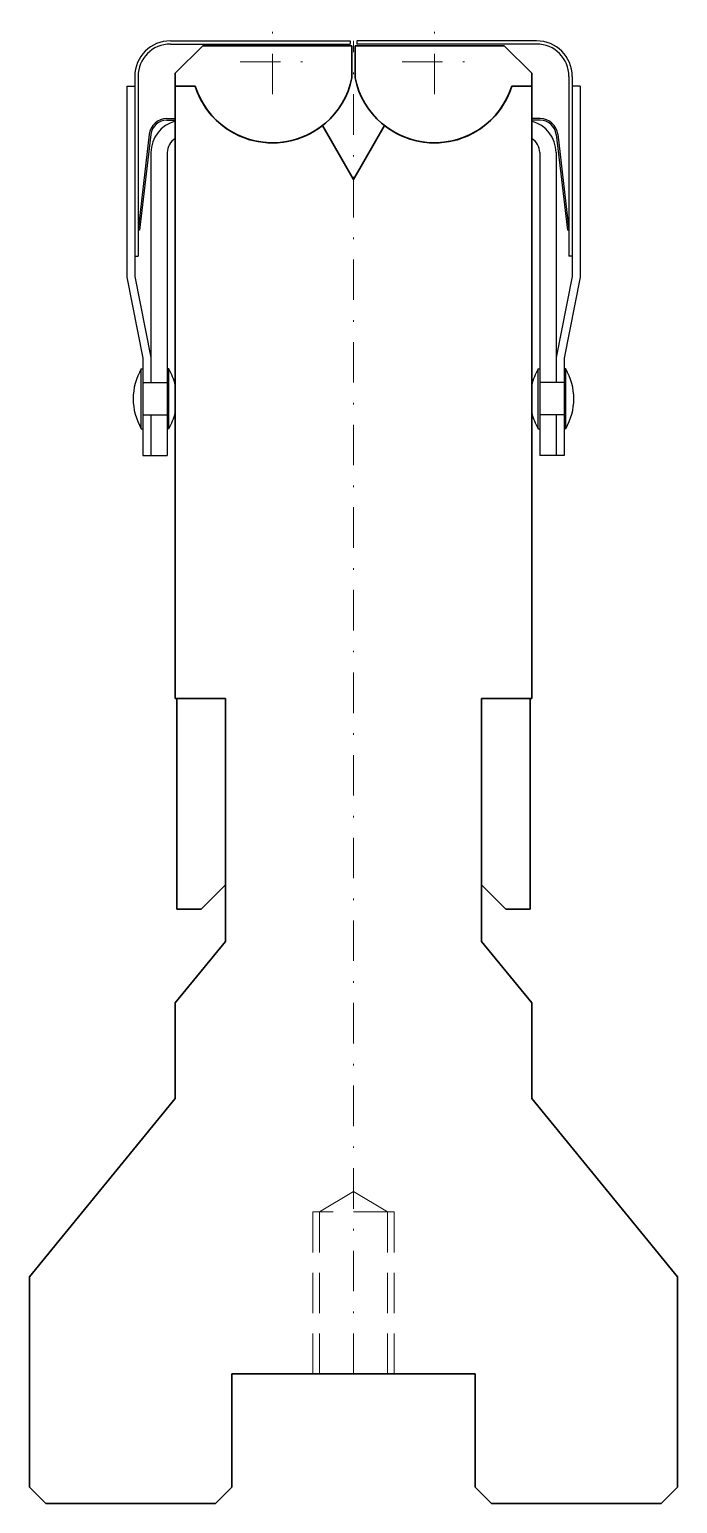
# Model space of a CAD drawing. Header units: millimetres. Extents: x -20 to 20, y -90.3 to 0.7.
import ezdxf

# ---------------------------------------------------------------- set-up
doc = ezdxf.new("R2010")
doc.units = ezdxf.units.MM
doc.header["$LTSCALE"] = 5
for name, pattern in [('AUSGEZOGEN', [0]), ('DASHDOT', [1, 0.5, -0.25, 0, -0.25]), ('DASHED', [0.75, 0.5, -0.25])]:
    doc.linetypes.add(name, pattern=pattern)
doc.layers.add('2', color=7, linetype='Continuous')
doc.layers.add('Layer10', color=96, linetype='Continuous', true_color=0x008000)

# ---------------------------------------------------------------- blocks, each defined once
blk = doc.blocks.new('BLKF030_002_nNn01')
at = {"layer": '2', "color": 7, "linetype": 'AUSGEZOGEN', "lineweight": 35}
for p, q in [((9.3, -0.3), (0.1, -0.3)), ((0.1, -0.3), (0.1, -2.295)), ((9.3, -0.3), (11, -2)), ((11, -2), (11, -2.8)), ((11, -2.8), (9.77, -2.8))]:
    blk.add_line(p, q, dxfattribs=at)
blk.add_arc((5, -1.3), 5, 191.47834, 342.5424, dxfattribs=at)
blk = doc.blocks.new('BLKF031_002_nNn02')
at = {"layer": '2', "color": 7, "linetype": 'AUSGEZOGEN', "lineweight": 35}
for p, q in [((-9.3, -0.3), (-11, -2)), ((-9.3, -0.3), (-0.1, -0.3)), ((-0.1, -0.3), (-0.1, -2.295)), ((-11, -2), (-11, -2.8)), ((-11, -2.8), (-9.77, -2.8))]:
    blk.add_line(p, q, dxfattribs=at)
blk.add_arc((-5, -1.3), 5, 197.4576, 348.52166, dxfattribs=at)
blk = doc.blocks.new('BLKF046_002_nNn03')
at = {"layer": 'Layer10', "color": 96, "linetype": 'AUSGEZOGEN', "lineweight": 25, "true_color": 0x008000}
for p, q in [((12.5, -6.9), (12.5, -21.1)), ((12.5, -23.1), (12.5, -25.6)), ((12.5, -25.6), (11.5, -25.6))]:
    blk.add_line(p, q, dxfattribs=at)
blk.add_arc((10.5, -6.9), 2, 0, 75.52249, dxfattribs=at)
blk = doc.blocks.new('BLKF047_nNn04')
at = {"layer": 'Layer10', "color": 96, "linetype": 'AUSGEZOGEN', "lineweight": 25, "true_color": 0x008000}
for p, q in [((-12.5, -6.9), (-12.5, -21.1)), ((-12.5, -23.1), (-12.5, -25.6)), ((-12.5, -25.6), (-11.5, -25.6))]:
    blk.add_line(p, q, dxfattribs=at)
blk.add_arc((-10.5, -6.9), 2, 104.47751, 180, dxfattribs=at)
blk = doc.blocks.new('WBP230-00-01üFWBP230-50-200ÄdùlÉ}üFUKBüFA2üF20141010_001_001_nNn00')
at = {"layer": '2', "color": 7, "linetype": 'AUSGEZOGEN', "lineweight": 35}
for p, q in [((-11, -2.8), (-11, -40.6)), ((11, -2.8), (11, -40.6)), ((-1.918, -5.237), (0, -8.56)), ((1.918, -5.237), (0, -8.56)), ((-11, -40.6), (-7.9, -40.6)), ((-10.9, -40.6), (-10.9, -53.6)), ((-7.9, -40.6), (-7.9, -55.6)), ((7.9, -40.6), (11, -40.6)), ((7.9, -40.6), (7.9, -55.6)), ((10.9, -40.6), (10.9, -53.6)), ((-9.4, -53.6), (-7.9, -52.1)), ((9.4, -53.6), (7.9, -52.1)), ((-9.4, -53.6), (-10.9, -53.6)), ((9.4, -53.6), (10.9, -53.6)), ((-11, -59.389), (-7.9, -55.6)), ((11, -59.389), (7.9, -55.6)), ((-11, -59.389), (-11, -65.3)), ((11, -59.389), (11, -65.3)), ((-20, -76.3), (-11, -65.3)), ((20, -76.3), (11, -65.3)), ((-20, -76.3), (-20, -89.3)), ((20, -76.3), (20, -89.3)), ((-7.51, -82.3), (-7.51, -89.3)), ((-7.51, -82.3), (7.51, -82.3)), ((7.51, -82.3), (7.51, -89.3)), ((-19, -90.3), (-20, -89.3)), ((-7.51, -89.3), (-8.51, -90.3)), ((8.51, -90.3), (7.51, -89.3)), ((20, -89.3), (19, -90.3)), ((-19, -90.3), (-8.51, -90.3)), ((19, -90.3), (8.51, -90.3))]:
    blk.add_line(p, q, dxfattribs=at)
at = {"layer": 'Layer10', "color": 96, "linetype": 'AUSGEZOGEN', "lineweight": 25, "true_color": 0x008000}
for p, q in [((-11.3, 0), (-0.2, 0)), ((-0.2, 0), (-0.2, -0.2)), ((11.3, 0), (0.2, 0)), ((0.2, 0), (0.2, -0.2)), ((-11.3, -0.2), (-0.2, -0.2)), ((11.3, -0.2), (0.2, -0.2)), ((-13.5, -2.2), (-13.5, -14.55)), ((-13.3, -2.2), (-13.3, -13.3)), ((13.3, -2.2), (13.3, -13.3)), ((13.5, -2.2), (13.5, -14.55)), ((-14, -2.8), (-13.5, -2.8)), ((-14, -2.8), (-14, -14.6)), ((14, -2.8), (13.5, -2.8)), ((14, -2.8), (14, -14.6)), ((-11.521, -4.8), (-11, -4.8)), ((-11.521, -4.9), (-11, -4.9)), ((11.521, -4.8), (11, -4.8)), ((11.521, -4.9), (11, -4.9)), ((-12.613, -5.773), (-13.3, -11.671)), ((-12.514, -5.784), (-13.201, -11.682)), ((12.514, -5.784), (13.201, -11.682)), ((12.613, -5.773), (13.3, -11.671)), ((-11.5, -6.9), (-11.5, -25.6)), ((11.5, -6.9), (11.5, -25.6)), ((-13.5, -13.3), (-13.3, -13.3)), ((13.5, -13.3), (13.3, -13.3)), ((-13.5, -14.55), (-12.5, -19.55)), ((13.5, -14.55), (12.5, -19.55)), ((-14, -14.6), (-13, -19.6)), ((14, -14.6), (13, -19.6)), ((-13, -19.6), (-13, -25.6)), ((13, -19.6), (13, -25.6)), ((-13.1, -20.25), (-13, -20.25)), ((-13.1, -23.95), (-13.1, -20.25)), ((-11.4, -20.25), (-11.5, -20.25)), ((-11.4, -23.95), (-11.4, -20.25)), ((11.4, -20.25), (11.5, -20.25)), ((11.4, -23.95), (11.4, -20.25)), ((13.1, -20.25), (13, -20.25)), ((13.1, -23.95), (13.1, -20.25)), ((-13, -21.1), (-11.5, -21.1)), ((13, -21.1), (11.5, -21.1)), ((-13, -23.1), (-11.5, -23.1)), ((13, -23.1), (11.5, -23.1)), ((-13.1, -23.95), (-13, -23.95)), ((-11.4, -23.95), (-11.5, -23.95)), ((11.4, -23.95), (11.5, -23.95)), ((13.1, -23.95), (13, -23.95)), ((-13, -25.6), (-12.5, -25.6)), ((13, -25.6), (12.5, -25.6))]:
    blk.add_line(p, q, dxfattribs=at)
for centre, radius, start, end in [((-11.3, -2.2), 2.2, 90, 180), ((11.3, -2.2), 2.2, 0, 90), ((-11.3, -2.2), 2, 90, 180), ((11.3, -2.2), 2, 0, 90), ((-11.521, -5.9), 1.1, 90, 173.35875), ((-11.521, -5.9), 1, 90, 173.35875), ((11.521, -5.9), 1.1, 6.64125, 90), ((11.521, -5.9), 1, 6.64125, 90), ((-10.5, -6.9), 1, 120, 180), ((10.5, -6.9), 1, 0, 60), ((-12.5, -0.7), 11, 265.82935, 266.35023), ((12.5, -0.7), 11, 273.64977, 274.17065), ((-9.928, -22.1), 3.672, 149.75199, 210.24801), ((-14.572, -22.1), 3.672, 13.40131, 30.24801), ((14.572, -22.1), 3.672, 149.75199, 166.59869), ((9.928, -22.1), 3.672, 329.75199, 30.24801), ((-14.572, -22.1), 3.672, 329.75199, 346.59869), ((14.572, -22.1), 3.672, 193.40131, 210.24801)]:
    blk.add_arc(centre, radius, start, end, dxfattribs=at)
for name in ['BLKF031_002_nNn02', 'BLKF030_002_nNn01', 'BLKF047_nNn04', 'BLKF046_002_nNn03']:
    blk.add_blockref(name, (0, 0))

msp = doc.modelspace()

# ---------------------------------------------------------------- linework, layer by layer
at = {"layer": '2', "color": 7, "linetype": 'DASHDOT', "lineweight": 18}
for p, q in [((-5, -3.3), (-5, 0.7)), ((0, -82.3), (0, 0)), ((5, -3.3), (5, 0.7)), ((-7, -1.3), (-3, -1.3)), ((3, -1.3), (7, -1.3))]:
    msp.add_line(p, q, dxfattribs=at)
at = {"layer": '2', "color": 7, "linetype": 'AUSGEZOGEN', "lineweight": 35}
for p, q in [((-11, -2.8), (-9.77, -2.8)), ((11, -2.8), (9.77, -2.8))]:
    msp.add_line(p, q, dxfattribs=at)
at = {"layer": '2', "color": 7, "linetype": 'DASHED', "lineweight": 18}
for p, q in [((-2.5, -82.3), (-2.5, -72.3)), ((2.5, -72.3), (-2.5, -72.3)), ((2.5, -82.3), (2.5, -72.3))]:
    msp.add_line(p, q, dxfattribs=at)
for points in [[(-2.1, -82.3), (-2.1, -82.3), (-2.1, -72.3), (0, -71.038)], [(2.1, -82.3), (2.1, -82.3), (2.1, -72.3), (0, -71.038)]]:
    msp.add_lwpolyline(points, dxfattribs=at)
at = {"layer": '2', "color": 7, "linetype": 'AUSGEZOGEN', "lineweight": 35}
for centre, start, end in [((-5, -1.3), 197.4576, 308.04785), ((5, -1.3), 231.95215, 342.5424)]:
    msp.add_arc(centre, 5, start, end, dxfattribs=at)

# ---------------------------------------------------------------- block references
msp.add_blockref('WBP230-00-01üFWBP230-50-200ÄdùlÉ}üFUKBüFA2üF20141010_001_001_nNn00', (0, 0))

doc.saveas('drawing.dxf')
